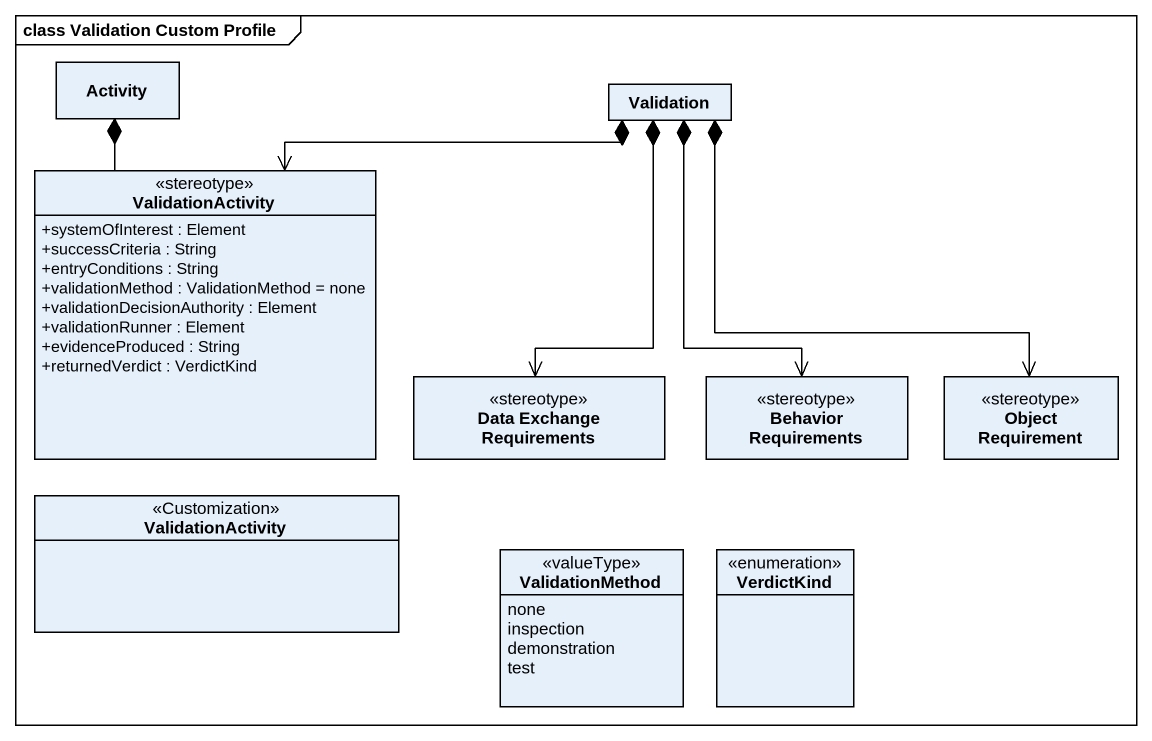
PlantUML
@startuml
mainframe class Validation Custom Profile
hide circle
hide empty members
skinparam classAttributeIconSize 0
class Activity
class Validation
class ValidationActivity <<stereotype>> {
  +systemOfInterest : Element
  +successCriteria : String
  +entryConditions : String
  +validationMethod : ValidationMethod = none
  +validationDecisionAuthority : Element
  +validationRunner : Element
  +evidenceProduced : String
  +returnedVerdict : VerdictKind
}
class "Data Exchange Requirements" as Data_Exchange_Requirements <<stereotype>>
class "Behavior Requirements" as Behavior_Requirements <<stereotype>>
class "Object Requirement" as Object_Requirement <<stereotype>>
class "ValidationActivity" as ValidationActivity_2 <<Customization>>
enum ValidationMethod <<valueType>> {
  none
  inspection
  demonstration
  test
}
enum VerdictKind
Validation *-left-> ValidationActivity
Validation *--> Data_Exchange_Requirements
Validation *--> Behavior_Requirements
Validation *--> Object_Requirement
ValidationActivity -up-* Activity
@enduml
